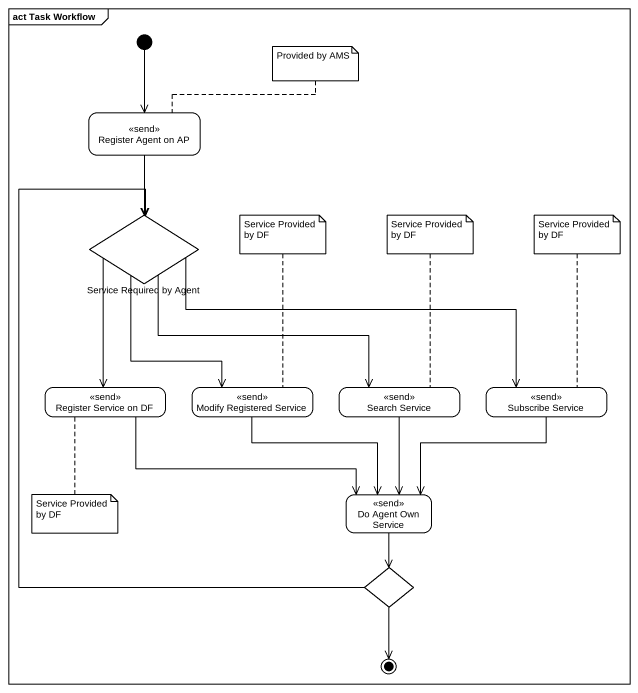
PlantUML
@startuml
mainframe act Task Workflow
hide empty description
state "Register Agent on AP" as Register_Agent_on_AP <<send>>
state "Service Required by Agent" as Service_Required_by_Agent <<choice>>
state "Register Service on DF" as Register_Service_on_DF <<send>>
state "Modify Registered Service" as Modify_Registered_Service <<send>>
state "Search Service" as Search_Service <<send>>
state "Subscribe Service" as Subscribe_Service <<send>>
state "Do Agent Own Service" as Do_Agent_Own_Service <<send>>
state choice1 <<choice>>
[*] --> Register_Agent_on_AP
Register_Agent_on_AP --> Service_Required_by_Agent
Service_Required_by_Agent --> Register_Service_on_DF
Service_Required_by_Agent --> Modify_Registered_Service
Service_Required_by_Agent -right-> Search_Service
Service_Required_by_Agent -right-> Subscribe_Service
Register_Service_on_DF -right-> Do_Agent_Own_Service
Modify_Registered_Service --> Do_Agent_Own_Service
Search_Service --> Do_Agent_Own_Service
Subscribe_Service --> Do_Agent_Own_Service
Do_Agent_Own_Service --> choice1
choice1 -up-> Service_Required_by_Agent
choice1 --> [*]
note right of Register_Agent_on_AP : Provided by AMS
note top of Modify_Registered_Service : Service Provided by DF
note top of Search_Service : Service Provided by DF
note top of Subscribe_Service : Service Provided by DF
note bottom of Register_Service_on_DF : Service Provided by DF
@enduml
